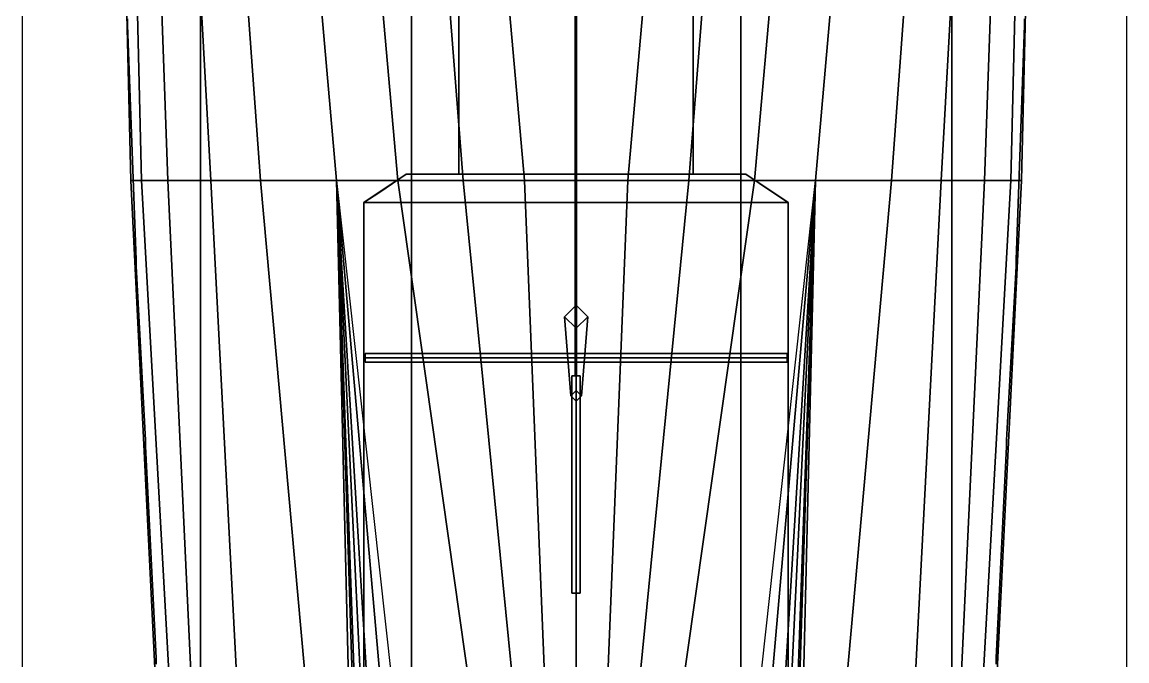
# Model space of a CAD drawing. Header units: millimetres. Extents: x -5.2 to 5.2, y -53.2 to 45.8.
# Drawn here: x -5.25 to 5.22, y -23.94 to -17.89 of the extents above; entities that cross this region are included whole.
import ezdxf

# ---------------------------------------------------------------- set-up
doc = ezdxf.new("R2010")
doc.units = ezdxf.units.MM
doc.header["$XCLIPFRAME"] = 2
for name, color, linetype in [('drawing', 9, 'Continuous'), ('railings', 6, 'Continuous'), ('superstructure', 3, 'Continuous')]:
    doc.layers.add(name, color=color, linetype=linetype)
picture_1 = doc.add_image_def('image1.gif', size_in_pixel=(3078, 4230))

msp = doc.modelspace()

# ---------------------------------------------------------------- linework, layer by layer
for points in [[(-0.01, -21.23, 12.44), (0.005, -21.23, 12.449), (0.005, 7.86, 19.67), (-0.01, 7.86, 19.66)], [(0.005, -21.23, 12.431), (-0.01, -21.23, 12.44), (-0.01, 7.86, 19.66), (0.005, 7.86, 19.65)], [(0.005, -21.23, 12.449), (0.005, -21.23, 12.431), (0.005, 7.86, 19.65), (0.005, 7.86, 19.67)], [(-4.45, -9.8, 2.87), (-4.35, -9.8, -0.05), (-4.12, -19.39, 0.93), (-4.22, -19.39, 2.89)], [(-3.56, -9.8, 2.98), (-4.45, -9.8, 2.87), (-4.22, -19.39, 2.89), (-3.56, -19.39, 2.98)], [(-4.35, -9.8, -0.05), (-4.21, -9.8, -0.6), (-3.87, -19.39, -0.08), (-4.12, -19.39, 0.93)], [(-4.21, -9.8, -0.6), (-3.99, -9.8, -1.15), (-3.46, -19.39, -0.98), (-3.87, -19.39, -0.08)], [(-3.99, -9.8, -1.15), (-3.69, -9.8, -1.7), (-2.99, -19.39, -1.7), (-3.46, -19.39, -0.98)], [(-3.69, -9.8, -1.7), (-3.11, -9.8, -2.46), (-2.27, -19.39, -2.46), (-2.99, -19.39, -1.7)], [(-1.56, -9.8, 3.08), (-3.56, -9.8, 2.98), (-3.56, -19.39, 2.98), (-1.56, -19.39, 3.08)], [(-3.11, -9.8, -2.46), (-2.54, -9.8, -2.96), (-1.69, -19.39, -2.9), (-2.27, -19.39, -2.46)], [(-2.54, -9.8, -2.96), (-1.82, -9.8, -3.35), (-1.07, -19.39, -3.23), (-1.69, -19.39, -2.9)], [(-1.82, -9.8, -3.35), (-1.34, -9.8, -3.45), (-0.49, -19.39, -3.44), (-1.07, -19.39, -3.23)], [(0, -9.8, 3.08), (-1.56, -9.8, 3.08), (-1.56, -19.39, 3.08), (0, -19.39, 3.08)], [(0, -19.39, -3.48), (-0.49, -19.39, -3.44), (-1.34, -9.8, -3.45), (0, -9.8, -3.48)], [(0, -9.8, -3.48), (1.34, -9.8, -3.45), (0.49, -19.39, -3.44), (0, -19.39, -3.48)], [(0, -19.39, 3.08), (1.56, -19.39, 3.08), (1.56, -9.8, 3.08), (0, -9.8, 3.08)], [(1.07, -19.39, -3.23), (0.49, -19.39, -3.44), (1.34, -9.8, -3.45), (1.82, -9.8, -3.35)], [(1.69, -19.39, -2.9), (1.07, -19.39, -3.23), (1.82, -9.8, -3.35), (2.54, -9.8, -2.96)], [(1.56, -19.39, 3.08), (3.56, -19.39, 2.98), (3.56, -9.8, 2.98), (1.56, -9.8, 3.08)], [(2.27, -19.39, -2.46), (1.69, -19.39, -2.9), (2.54, -9.8, -2.96), (3.11, -9.8, -2.46)], [(2.99, -19.39, -1.7), (2.27, -19.39, -2.46), (3.11, -9.8, -2.46), (3.69, -9.8, -1.7)], [(3.46, -19.39, -0.98), (2.99, -19.39, -1.7), (3.69, -9.8, -1.7), (3.99, -9.8, -1.15)], [(3.87, -19.39, -0.08), (3.46, -19.39, -0.98), (3.99, -9.8, -1.15), (4.21, -9.8, -0.6)], [(3.56, -19.39, 2.98), (4.22, -19.39, 2.89), (4.45, -9.8, 2.87), (3.56, -9.8, 2.98)], [(4.12, -19.39, 0.93), (3.87, -19.39, -0.08), (4.21, -9.8, -0.6), (4.35, -9.8, -0.05)], [(4.22, -19.39, 2.89), (4.12, -19.39, 0.93), (4.35, -9.8, -0.05), (4.45, -9.8, 2.87)], [(-4.22, -19.39, 2.89), (-4.12, -19.39, 0.93), (-3.68, -27.28, 0.64), (-3.83, -27.28, 2.93)], [(-3.56, -19.39, 2.98), (-4.22, -19.39, 2.89), (-3.83, -27.28, 2.93), (-3.56, -27.28, 2.98)], [(-4.12, -19.39, 0.93), (-3.87, -19.39, -0.08), (-3.5, -27.28, 0.21), (-3.68, -27.28, 0.64)], [(-3.87, -19.39, -0.08), (-3.46, -19.39, -0.98), (-3.05, -27.28, -0.38), (-3.5, -27.28, 0.21)], [(-1.56, -19.39, 3.08), (-3.56, -19.39, 2.98), (-3.56, -27.28, 2.98), (-1.56, -27.28, 3.08)], [(-3.46, -19.39, -0.98), (-2.99, -19.39, -1.7), (-2.28, -27.28, -1.06), (-3.05, -27.28, -0.38)], [(-2.99, -19.39, -1.7), (-2.27, -19.39, -2.46), (-2.02, -27.28, -1.47), (-2.28, -27.28, -1.06)], [(-2.27, -19.39, -2.46), (-1.69, -19.39, -2.9), (-0.57, -27.28, -2.75), (-2.02, -27.28, -1.47)], [(-2.27, -19.39, -2.46), (-2.27, -19.39, -2.46), (-1.4, -27.28, -2.01), (-1.58, -27.28, -2.01)], [(-2.27, -19.39, -2.46), (-2.27, -19.39, -2.46), (-1.58, -27.28, -2.01), (-1.79, -27.28, -2.1)], [(-2.27, -19.39, -2.46), (-2.27, -19.39, -2.46), (-1.79, -27.28, -2.1), (-1.89, -27.28, -2.1)], [(-2.27, -19.39, -2.46), (-2.27, -19.39, -2.46), (-1.89, -27.28, -2.1), (-1.99, -27.28, -2.05)], [(-2.27, -19.39, -2.46), (-2.27, -19.39, -2.46), (-1.99, -27.28, -2.05), (-2.08, -27.28, -1.9)], [(-2.27, -19.39, -2.46), (-2.27, -19.39, -2.46), (-2.08, -27.28, -1.9), (-2.08, -27.28, -1.78)], [(-2.27, -19.39, -2.46), (-2.27, -19.39, -2.46), (-2.08, -27.28, -1.78), (-2.02, -27.28, -1.66)], [(-2.27, -19.39, -2.46), (-2.27, -19.39, -2.46), (-2.02, -27.28, -1.66), (-2.02, -27.28, -1.47)], [(-1.69, -19.39, -2.9), (-1.07, -19.39, -3.23), (-0.29, -27.28, -3.12), (-0.57, -27.28, -2.75)], [(0, -19.39, 3.08), (-1.56, -19.39, 3.08), (-1.56, -27.28, 3.08), (0, -27.28, 3.08)], [(-1.07, -19.39, -3.23), (-0.49, -19.39, -3.44), (-0.17, -27.28, -3.37), (-0.29, -27.28, -3.12)], [(0, -27.28, -3.48), (-0.17, -27.28, -3.37), (-0.49, -19.39, -3.44), (0, -19.39, -3.48)], [(0, -19.39, -3.48), (0.49, -19.39, -3.44), (0.17, -27.28, -3.37), (0, -27.28, -3.48)], [(0, -27.28, 3.08), (1.56, -27.28, 3.08), (1.56, -19.39, 3.08), (0, -19.39, 3.08)], [(0.29, -27.28, -3.12), (0.17, -27.28, -3.37), (0.49, -19.39, -3.44), (1.07, -19.39, -3.23)], [(0.57, -27.28, -2.75), (0.29, -27.28, -3.12), (1.07, -19.39, -3.23), (1.69, -19.39, -2.9)], [(2.02, -27.28, -1.47), (0.57, -27.28, -2.75), (1.69, -19.39, -2.9), (2.27, -19.39, -2.46)], [(1.58, -27.28, -2.01), (1.4, -27.28, -2.01), (2.27, -19.39, -2.46)], [(1.56, -27.28, 3.08), (3.56, -27.28, 2.98), (3.56, -19.39, 2.98), (1.56, -19.39, 3.08)], [(1.79, -27.28, -2.1), (1.58, -27.28, -2.01), (2.27, -19.39, -2.46)], [(1.89, -27.28, -2.1), (1.79, -27.28, -2.1), (2.27, -19.39, -2.46)], [(1.99, -27.28, -2.05), (1.89, -27.28, -2.1), (2.27, -19.39, -2.46)], [(2.08, -27.28, -1.9), (1.99, -27.28, -2.05), (2.27, -19.39, -2.46)], [(2.28, -27.28, -1.06), (2.02, -27.28, -1.47), (2.27, -19.39, -2.46), (2.99, -19.39, -1.7)], [(2.02, -27.28, -1.47), (2.02, -27.28, -1.66), (2.27, -19.39, -2.46)], [(2.02, -27.28, -1.66), (2.08, -27.28, -1.78), (2.27, -19.39, -2.46)], [(2.08, -27.28, -1.78), (2.08, -27.28, -1.9), (2.27, -19.39, -2.46)], [(3.05, -27.28, -0.38), (2.28, -27.28, -1.06), (2.99, -19.39, -1.7), (3.46, -19.39, -0.98)], [(3.5, -27.28, 0.21), (3.05, -27.28, -0.38), (3.46, -19.39, -0.98), (3.87, -19.39, -0.08)], [(3.68, -27.28, 0.64), (3.5, -27.28, 0.21), (3.87, -19.39, -0.08), (4.12, -19.39, 0.93)], [(3.56, -27.28, 2.98), (3.83, -27.28, 2.93), (4.22, -19.39, 2.89), (3.56, -19.39, 2.98)], [(3.83, -27.28, 2.93), (3.68, -27.28, 0.64), (4.12, -19.39, 0.93), (4.22, -19.39, 2.89)], [(0, -20.57, 5.02), (-0.11, -20.68, 5.02), (-0.05, -21.43, 14.13), (0, -21.38, 14.13)], [(0.11, -20.68, 5.02), (0, -20.57, 5.02), (0, -21.38, 14.13), (0.05, -21.43, 14.13)], [(-0.11, -20.68, 5.02), (0, -20.79, 5.02), (0, -21.48, 14.13), (-0.05, -21.43, 14.13)], [(0, -20.79, 5.02), (0.11, -20.68, 5.02), (0.05, -21.43, 14.13), (0, -21.48, 14.13)], [(-2, -21.03, 9.73), (-2, -21.07, 9.77), (2, -21.07, 9.77), (2, -21.03, 9.73)], [(-2, -21.07, 9.69), (-2, -21.03, 9.73), (2, -21.03, 9.73), (2, -21.07, 9.69)], [(-2, -21.03, 9.73), (-2, -21.07, 9.69), (-2, -21.11, 9.73), (-2, -21.07, 9.77)], [(2, -21.07, 9.77), (2, -21.11, 9.73), (2, -21.07, 9.69), (2, -21.03, 9.73)], [(-2, -21.07, 9.77), (-2, -21.11, 9.73), (2, -21.11, 9.73), (2, -21.07, 9.77)], [(-2, -21.11, 9.73), (-2, -21.07, 9.69), (2, -21.07, 9.69), (2, -21.11, 9.73)], [(-0.04, -21.24, 11.77), (0, -21.24, 11.73), (0, -23.3, 13.16), (-0.04, -23.3, 13.2)], [(0, -21.24, 11.81), (-0.04, -21.24, 11.77), (-0.04, -23.3, 13.2), (0, -23.3, 13.24)], [(0, -21.24, 11.73), (0.04, -21.24, 11.77), (0.04, -23.3, 13.2), (0, -23.3, 13.16)], [(0.04, -21.24, 11.77), (0, -21.24, 11.81), (0, -23.3, 13.24), (0.04, -23.3, 13.2)], [(0.05, -21.43, 14.13), (0, -21.38, 14.13), (-0.05, -21.43, 14.13), (0, -21.48, 14.13)], [(0.04, -23.3, 13.2), (0, -23.3, 13.24), (-0.04, -23.3, 13.2), (0, -23.3, 13.16)]]:
    msp.add_3dface(points)
at = {"layer": 'railings'}
for points in [[(-1.11, -19.33, 5.85), (-1.11, -19.33, 5.91), (-1.11, -15.03, 5.91), (-1.11, -15.03, 5.85)], [(-1.11, -15.03, 5.85), (-1.11, -15.03, 5.91), (-1.11, -19.33, 5.91), (-1.11, -19.33, 5.85)], [(-1.11, -15.03, 5.53), (-1.11, -15.03, 5.59), (-1.11, -19.33, 5.59), (-1.11, -19.33, 5.53)], [(-1.11, -19.33, 5.53), (-1.11, -19.33, 5.59), (-1.11, -15.03, 5.59), (-1.11, -15.03, 5.53)], [(1.11, -19.33, 5.53), (1.11, -19.33, 5.59), (1.11, -15.03, 5.59), (1.11, -15.03, 5.53)], [(1.11, -15.03, 5.53), (1.11, -15.03, 5.59), (1.11, -19.33, 5.59), (1.11, -19.33, 5.53)], [(1.11, -15.03, 5.85), (1.11, -15.03, 5.91), (1.11, -19.33, 5.91), (1.11, -19.33, 5.85)], [(1.11, -19.33, 5.85), (1.11, -19.33, 5.91), (1.11, -15.03, 5.91), (1.11, -15.03, 5.85)], [(-4.25, -17.92, 4.14), (-4.25, -17.86, 4.14), (-4.25, -17.86, 2.88), (-4.25, -17.92, 2.88)], [(-4.25, -17.92, 2.88), (-4.25, -17.86, 2.88), (-4.25, -17.86, 4.14), (-4.25, -17.92, 4.14)], [(4.25, -17.92, 4.14), (4.25, -17.86, 4.14), (4.25, -17.86, 2.88), (4.25, -17.92, 2.88)], [(4.25, -17.92, 2.88), (4.25, -17.86, 2.88), (4.25, -17.86, 4.14), (4.25, -17.92, 4.14)], [(-4.25, -17.92, 4.08), (-4.25, -17.92, 4.14), (-4.17, -20.14, 4.14), (-4.17, -20.14, 4.08)], [(-4.17, -20.14, 4.08), (-4.17, -20.14, 4.14), (-4.25, -17.92, 4.14), (-4.25, -17.92, 4.08)], [(-4.17, -20.14, 3.67), (-4.17, -20.14, 3.73), (-4.25, -17.92, 3.73), (-4.25, -17.92, 3.67)], [(-4.25, -17.92, 3.67), (-4.25, -17.92, 3.73), (-4.17, -20.14, 3.73), (-4.17, -20.14, 3.67)], [(-4.25, -17.92, 3.26), (-4.25, -17.92, 3.32), (-4.17, -20.14, 3.32), (-4.17, -20.14, 3.26)], [(-4.17, -20.14, 3.26), (-4.17, -20.14, 3.32), (-4.25, -17.92, 3.32), (-4.25, -17.92, 3.26)], [(-1.11, -18.06, 5.02), (-1.11, -18, 5.02), (-1.11, -18, 5.91), (-1.11, -18.06, 5.91)], [(-1.11, -18.06, 5.91), (-1.11, -18, 5.91), (-1.11, -18, 5.02), (-1.11, -18.06, 5.02)], [(1.11, -18.06, 5.02), (1.11, -18, 5.02), (1.11, -18, 5.91), (1.11, -18.06, 5.91)], [(1.11, -18.06, 5.91), (1.11, -18, 5.91), (1.11, -18, 5.02), (1.11, -18.06, 5.02)], [(4.17, -20.14, 3.26), (4.17, -20.14, 3.32), (4.25, -17.92, 3.32), (4.25, -17.92, 3.26)], [(4.25, -17.92, 3.26), (4.25, -17.92, 3.32), (4.17, -20.14, 3.32), (4.17, -20.14, 3.26)], [(4.25, -17.92, 3.67), (4.25, -17.92, 3.73), (4.17, -20.14, 3.73), (4.17, -20.14, 3.67)], [(4.17, -20.14, 3.67), (4.17, -20.14, 3.73), (4.25, -17.92, 3.73), (4.25, -17.92, 3.67)], [(4.17, -20.14, 4.08), (4.17, -20.14, 4.14), (4.25, -17.92, 4.14), (4.25, -17.92, 4.08)], [(4.25, -17.92, 4.08), (4.25, -17.92, 4.14), (4.17, -20.14, 4.14), (4.17, -20.14, 4.08)], [(-1.86, -19.5, 5.85), (-1.86, -19.5, 5.91), (-1.61, -19.33, 5.91), (-1.61, -19.33, 5.85)], [(-1.61, -19.33, 5.85), (-1.61, -19.33, 5.91), (-1.86, -19.5, 5.91), (-1.86, -19.5, 5.85)], [(-1.86, -19.5, 5.53), (-1.86, -19.5, 5.59), (-1.61, -19.33, 5.59), (-1.61, -19.33, 5.53)], [(-1.61, -19.33, 5.53), (-1.61, -19.33, 5.59), (-1.86, -19.5, 5.59), (-1.86, -19.5, 5.53)], [(-1.11, -19.33, 5.85), (-1.11, -19.33, 5.91), (-1.61, -19.33, 5.91), (-1.61, -19.33, 5.85)], [(-1.61, -19.33, 5.85), (-1.61, -19.33, 5.91), (-1.11, -19.33, 5.91), (-1.11, -19.33, 5.85)], [(-1.11, -19.33, 5.53), (-1.11, -19.33, 5.59), (-1.61, -19.33, 5.59), (-1.61, -19.33, 5.53)], [(-1.61, -19.33, 5.53), (-1.61, -19.33, 5.59), (-1.11, -19.33, 5.59), (-1.11, -19.33, 5.53)], [(1.61, -19.33, 5.53), (1.61, -19.33, 5.59), (1.11, -19.33, 5.59), (1.11, -19.33, 5.53)], [(1.11, -19.33, 5.53), (1.11, -19.33, 5.59), (1.61, -19.33, 5.59), (1.61, -19.33, 5.53)], [(1.11, -19.33, 5.85), (1.11, -19.33, 5.91), (1.61, -19.33, 5.91), (1.61, -19.33, 5.85)], [(1.61, -19.33, 5.85), (1.61, -19.33, 5.91), (1.11, -19.33, 5.91), (1.11, -19.33, 5.85)], [(1.61, -19.33, 5.53), (1.61, -19.33, 5.59), (1.86, -19.5, 5.59), (1.86, -19.5, 5.53)], [(1.86, -19.5, 5.53), (1.86, -19.5, 5.59), (1.61, -19.33, 5.59), (1.61, -19.33, 5.53)], [(1.86, -19.5, 5.85), (1.86, -19.5, 5.91), (1.61, -19.33, 5.91), (1.61, -19.33, 5.85)], [(1.61, -19.33, 5.85), (1.61, -19.33, 5.91), (1.86, -19.5, 5.91), (1.86, -19.5, 5.85)], [(-2.01, -19.6, 5.02), (-1.86, -19.5, 5.02), (-1.86, -19.5, 5.91), (-2.01, -19.6, 5.91)], [(-2.01, -19.6, 5.91), (-1.86, -19.5, 5.91), (-1.86, -19.5, 5.02), (-2.01, -19.6, 5.02)], [(2.01, -19.6, 5.91), (1.86, -19.5, 5.91), (1.86, -19.5, 5.02), (2.01, -19.6, 5.02)], [(2.01, -19.6, 5.02), (1.86, -19.5, 5.02), (1.86, -19.5, 5.91), (2.01, -19.6, 5.91)], [(-2.01, -23.4, 5.85), (-2.01, -23.4, 5.91), (-2.01, -19.6, 5.91), (-2.01, -19.6, 5.85)], [(-2.01, -19.6, 5.85), (-2.01, -19.6, 5.91), (-2.01, -23.4, 5.91), (-2.01, -23.4, 5.85)], [(-2.01, -23.4, 5.53), (-2.01, -23.4, 5.59), (-2.01, -19.6, 5.59), (-2.01, -19.6, 5.53)], [(-2.01, -19.6, 5.53), (-2.01, -19.6, 5.59), (-2.01, -23.4, 5.59), (-2.01, -23.4, 5.53)], [(2.01, -19.6, 5.53), (2.01, -19.6, 5.59), (2.01, -23.4, 5.59), (2.01, -23.4, 5.53)], [(2.01, -23.4, 5.53), (2.01, -23.4, 5.59), (2.01, -19.6, 5.59), (2.01, -19.6, 5.53)], [(2.01, -23.4, 5.85), (2.01, -23.4, 5.91), (2.01, -19.6, 5.91), (2.01, -19.6, 5.85)], [(2.01, -19.6, 5.85), (2.01, -19.6, 5.91), (2.01, -23.4, 5.91), (2.01, -23.4, 5.85)], [(-4.17, -20.2, 2.88), (-4.17, -20.14, 2.88), (-4.17, -20.14, 4.14), (-4.17, -20.2, 4.14)], [(-4.17, -20.2, 4.14), (-4.17, -20.14, 4.14), (-4.17, -20.14, 2.88), (-4.17, -20.2, 2.88)], [(-4.08, -21.85, 4.08), (-4.08, -21.85, 4.14), (-4.17, -20.2, 4.14), (-4.17, -20.2, 4.08)], [(-4.17, -20.2, 4.08), (-4.17, -20.2, 4.14), (-4.08, -21.85, 4.14), (-4.08, -21.85, 4.08)], [(-4.17, -20.2, 3.67), (-4.17, -20.2, 3.73), (-4.08, -21.85, 3.73), (-4.08, -21.85, 3.67)], [(-4.08, -21.85, 3.67), (-4.08, -21.85, 3.73), (-4.17, -20.2, 3.73), (-4.17, -20.2, 3.67)], [(-4.08, -21.85, 3.26), (-4.08, -21.85, 3.32), (-4.17, -20.2, 3.32), (-4.17, -20.2, 3.26)], [(-4.17, -20.2, 3.26), (-4.17, -20.2, 3.32), (-4.08, -21.85, 3.32), (-4.08, -21.85, 3.26)], [(4.17, -20.2, 3.26), (4.17, -20.2, 3.32), (4.08, -21.85, 3.32), (4.08, -21.85, 3.26)], [(4.08, -21.85, 3.26), (4.08, -21.85, 3.32), (4.17, -20.2, 3.32), (4.17, -20.2, 3.26)], [(4.08, -21.85, 3.67), (4.08, -21.85, 3.73), (4.17, -20.2, 3.73), (4.17, -20.2, 3.67)], [(4.17, -20.2, 3.67), (4.17, -20.2, 3.73), (4.08, -21.85, 3.73), (4.08, -21.85, 3.67)], [(4.17, -20.2, 4.08), (4.17, -20.2, 4.14), (4.08, -21.85, 4.14), (4.08, -21.85, 4.08)], [(4.08, -21.85, 4.08), (4.08, -21.85, 4.14), (4.17, -20.2, 4.14), (4.17, -20.2, 4.08)], [(4.17, -20.2, 2.88), (4.17, -20.14, 2.88), (4.17, -20.14, 4.14), (4.17, -20.2, 4.14)], [(4.17, -20.2, 4.14), (4.17, -20.14, 4.14), (4.17, -20.14, 2.88), (4.17, -20.2, 2.88)], [(-2.01, -21.19, 5.91), (-2.01, -21.13, 5.91), (-2.01, -21.13, 5.02), (-2.01, -21.19, 5.02)], [(-2.01, -21.19, 5.02), (-2.01, -21.13, 5.02), (-2.01, -21.13, 5.91), (-2.01, -21.19, 5.91)], [(2.01, -21.19, 5.91), (2.01, -21.13, 5.91), (2.01, -21.13, 5.02), (2.01, -21.19, 5.02)], [(2.01, -21.19, 5.02), (2.01, -21.13, 5.02), (2.01, -21.13, 5.91), (2.01, -21.19, 5.91)], [(-4.08, -21.91, 4.14), (-4.08, -21.85, 4.14), (-4.08, -21.85, 2.9), (-4.08, -21.91, 2.9)], [(-4.08, -21.91, 2.9), (-4.08, -21.85, 2.9), (-4.08, -21.85, 4.14), (-4.08, -21.91, 4.14)], [(4.08, -21.91, 2.9), (4.08, -21.85, 2.9), (4.08, -21.85, 4.14), (4.08, -21.91, 4.14)], [(4.08, -21.91, 4.14), (4.08, -21.85, 4.14), (4.08, -21.85, 2.9), (4.08, -21.91, 2.9)], [(-4.08, -21.91, 4.08), (-4.08, -21.91, 4.14), (-3.98, -23.91, 4.14), (-3.98, -23.91, 4.08)], [(-3.98, -23.91, 4.08), (-3.98, -23.91, 4.14), (-4.08, -21.91, 4.14), (-4.08, -21.91, 4.08)], [(-3.98, -23.91, 3.67), (-3.98, -23.91, 3.73), (-4.08, -21.91, 3.73), (-4.08, -21.91, 3.67)], [(-4.08, -21.91, 3.67), (-4.08, -21.91, 3.73), (-3.98, -23.91, 3.73), (-3.98, -23.91, 3.67)], [(-4.08, -21.91, 3.26), (-4.08, -21.91, 3.32), (-3.98, -23.91, 3.32), (-3.98, -23.91, 3.26)], [(-3.98, -23.91, 3.26), (-3.98, -23.91, 3.32), (-4.08, -21.91, 3.32), (-4.08, -21.91, 3.26)], [(3.98, -23.91, 3.26), (3.98, -23.91, 3.32), (4.08, -21.91, 3.32), (4.08, -21.91, 3.26)], [(4.08, -21.91, 3.26), (4.08, -21.91, 3.32), (3.98, -23.91, 3.32), (3.98, -23.91, 3.26)], [(4.08, -21.91, 3.67), (4.08, -21.91, 3.73), (3.98, -23.91, 3.73), (3.98, -23.91, 3.67)], [(3.98, -23.91, 3.67), (3.98, -23.91, 3.73), (4.08, -21.91, 3.73), (4.08, -21.91, 3.67)], [(3.98, -23.91, 4.08), (3.98, -23.91, 4.14), (4.08, -21.91, 4.14), (4.08, -21.91, 4.08)], [(4.08, -21.91, 4.08), (4.08, -21.91, 4.14), (3.98, -23.91, 4.14), (3.98, -23.91, 4.08)], [(-2.01, -22.1, 5.02), (-2.01, -22.04, 5.02), (-2.01, -22.04, 5.91), (-2.01, -22.1, 5.91)], [(-2.01, -22.1, 5.91), (-2.01, -22.04, 5.91), (-2.01, -22.04, 5.02), (-2.01, -22.1, 5.02)], [(2.01, -22.1, 5.02), (2.01, -22.04, 5.02), (2.01, -22.04, 5.91), (2.01, -22.1, 5.91)], [(2.01, -22.1, 5.91), (2.01, -22.04, 5.91), (2.01, -22.04, 5.02), (2.01, -22.1, 5.02)], [(-2.01, -23.46, 5.91), (-2.01, -23.4, 5.91), (-2.01, -23.4, 5.02), (-2.01, -23.46, 5.02)], [(-2.01, -23.46, 5.02), (-2.01, -23.4, 5.02), (-2.01, -23.4, 5.91), (-2.01, -23.46, 5.91)], [(2.01, -23.46, 5.91), (2.01, -23.4, 5.91), (2.01, -23.4, 5.02), (2.01, -23.46, 5.02)], [(2.01, -23.46, 5.02), (2.01, -23.4, 5.02), (2.01, -23.4, 5.91), (2.01, -23.46, 5.91)], [(-2.01, -23.84, 5.91), (-2.01, -23.78, 5.91), (-2.01, -23.78, 5.02), (-2.01, -23.84, 5.02)], [(-2.01, -23.84, 5.02), (-2.01, -23.78, 5.02), (-2.01, -23.78, 5.91), (-2.01, -23.84, 5.91)], [(-2.01, -24.77, 5.85), (-2.01, -24.77, 5.91), (-2.01, -23.84, 5.91), (-2.01, -23.84, 5.85)], [(-2.01, -23.84, 5.85), (-2.01, -23.84, 5.91), (-2.01, -24.77, 5.91), (-2.01, -24.77, 5.85)], [(-2.01, -23.84, 5.53), (-2.01, -23.84, 5.59), (-2.01, -24.77, 5.59), (-2.01, -24.77, 5.53)], [(-2.01, -24.77, 5.53), (-2.01, -24.77, 5.59), (-2.01, -23.84, 5.59), (-2.01, -23.84, 5.53)], [(2.01, -23.84, 5.91), (2.01, -23.78, 5.91), (2.01, -23.78, 5.02), (2.01, -23.84, 5.02)], [(2.01, -23.84, 5.02), (2.01, -23.78, 5.02), (2.01, -23.78, 5.91), (2.01, -23.84, 5.91)], [(2.01, -24.77, 5.53), (2.01, -24.77, 5.59), (2.01, -23.84, 5.59), (2.01, -23.84, 5.53)], [(2.01, -23.84, 5.53), (2.01, -23.84, 5.59), (2.01, -24.77, 5.59), (2.01, -24.77, 5.53)], [(2.01, -23.84, 5.85), (2.01, -23.84, 5.91), (2.01, -24.77, 5.91), (2.01, -24.77, 5.85)], [(2.01, -24.77, 5.85), (2.01, -24.77, 5.91), (2.01, -23.84, 5.91), (2.01, -23.84, 5.85)], [(-3.98, -23.97, 2.9), (-3.98, -23.91, 2.9), (-3.98, -23.91, 4.14), (-3.98, -23.97, 4.14)], [(-3.98, -23.97, 4.14), (-3.98, -23.91, 4.14), (-3.98, -23.91, 2.9), (-3.98, -23.97, 2.9)], [(3.98, -23.97, 2.9), (3.98, -23.91, 2.9), (3.98, -23.91, 4.14), (3.98, -23.97, 4.14)], [(3.98, -23.97, 4.14), (3.98, -23.91, 4.14), (3.98, -23.91, 2.9), (3.98, -23.97, 2.9)]]:
    msp.add_3dface(points, dxfattribs=at)
at = {"layer": 'superstructure'}
for points in [[(1.11, -19.33, 5.02), (1.11, -5.19, 5.02), (-1.11, -5.47, 5.02), (-1.11, -19.33, 5.02)], [(-1.11, -9.2, 5.02), (-1.11, -9.2, 3.07), (-1.11, -19.33, 3.07), (-1.11, -19.33, 5.02)], [(1.11, -19.33, 3.07), (1.11, -9.2, 3.07), (1.11, -9.2, 5.02), (1.11, -19.33, 5.02)], [(-1.61, -19.33, 5.02), (-1.61, -19.33, 2.93), (-2.01, -19.6, 2.93), (-2.01, -19.6, 5.02)], [(2.01, -19.6, 5.02), (1.61, -19.33, 5.02), (-1.61, -19.33, 5.02), (-2.01, -19.6, 5.02)], [(-1.11, -19.33, 5.02), (-1.11, -19.33, 3.07), (-1.61, -19.33, 2.93), (-1.61, -19.33, 5.02)], [(1.61, -19.33, 2.93), (1.11, -19.33, 3.07), (1.11, -19.33, 5.02), (1.61, -19.33, 5.02)], [(2.01, -19.6, 2.93), (1.61, -19.33, 2.93), (1.61, -19.33, 5.02), (2.01, -19.6, 5.02)], [(2.01, -28.93, 5.02), (2.01, -19.6, 5.02), (-2.01, -19.6, 5.02), (-2.01, -28.93, 5.02)], [(-2.01, -19.6, 5.02), (-2.01, -19.6, 2.93), (-2.01, -28.93, 2.93), (-2.01, -28.93, 5.02)], [(2.01, -28.93, 2.93), (2.01, -19.6, 2.93), (2.01, -19.6, 5.02), (2.01, -28.93, 5.02)]]:
    msp.add_3dface(points, dxfattribs=at)

# ---------------------------------------------------------------- pictures from other files: only their frames are drawn
at = {"layer": 'drawing'}
image = msp.add_image(picture_1, insert=(-110.14, -47.15, 169.85), size_in_units=(104.712, 143.902), rotation=90, dxfattribs=dict(at, fade=40))
image.dxf.v_pixel = (0.0340195, -2e-18)
image.set_boundary_path([(23.31, 838.503), (2730.875, 1146.27)])
image.dxf.flags = 15

doc.saveas('drawing.dxf')
